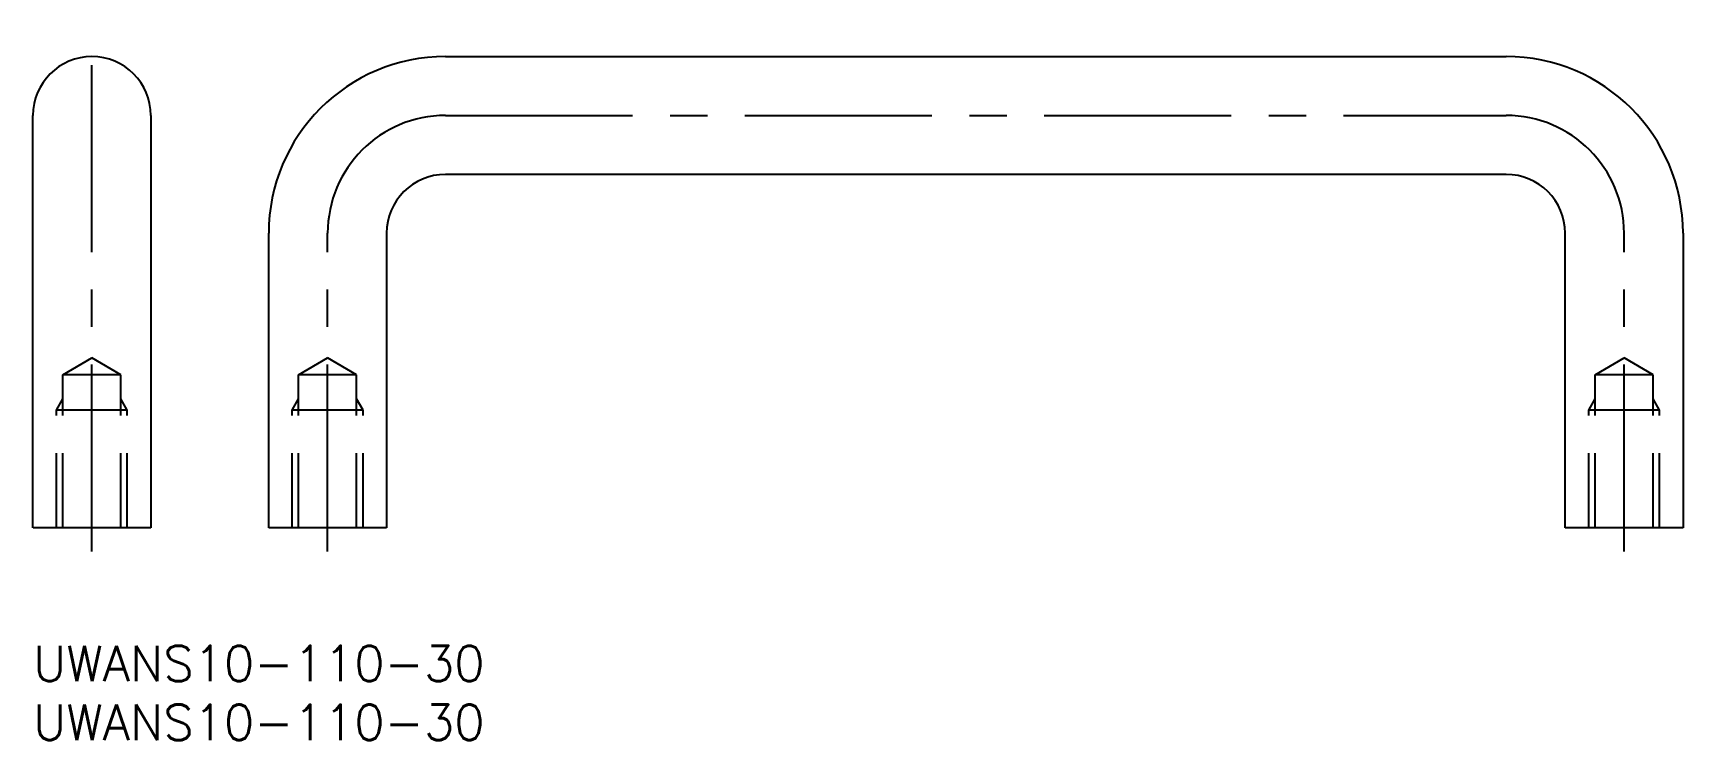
# Model space of a CAD drawing. Extents: x 0 to 140, y -8 to 52.
import ezdxf

# ---------------------------------------------------------------- set-up
doc = ezdxf.new("R2010")
doc.units = 0
doc.header["$LTSCALE"] = 0.5
doc.linetypes.add('CENTER', pattern=[50.8, 31.75, -6.35, 6.35, -6.35])
doc.linetypes.add('DASHED', pattern=[19.05, 12.7, -6.35])
for name, color, linetype in [('MSM_CENTER', 1, 'CENTER'), ('MSM_CONTINUOUS', 7, 'CONTINUOUS'), ('MSM_DASHED', 4, 'DASHED'), ('MSM_PART_NUMBER', 7, 'CONTINUOUS')]:
    doc.layers.add(name, color=color, linetype=linetype)
doc.styles.get("Standard").update_dxf_attribs({"font": 'txt.shx', "height": 3, "bigfont": 'bigfont.shx'})

# ---------------------------------------------------------------- blocks, each defined once
blk = doc.blocks.new('*U5')
at = {"layer": 'MSM_PART_NUMBER'}
blk.add_text('UWANS10-110-30', height=3, dxfattribs=at).set_placement((0, -3))
blk = doc.blocks.new('*U6')
at = {"layer": 'MSM_PART_NUMBER'}
blk.add_text('UWANS10-110-30', height=3, dxfattribs=at).set_placement((0, -8))

msp = doc.modelspace()

# ---------------------------------------------------------------- linework, layer by layer
at = {"layer": 'MSM_CENTER'}
for p, q in [((5, 8), (5, 52)), ((35, 45), (125, 45)), ((25, 8), (25, 35)), ((135, 8), (135, 35))]:
    msp.add_line(p, q, dxfattribs=at)
for centre, start, end in [((35, 35), 90, 180), ((125, 35), 0, 90)]:
    msp.add_arc(centre, 10, start, end, dxfattribs=at)
at = {"layer": 'MSM_CONTINUOUS'}
for p, q in [((35, 50), (125, 50)), ((0, 10), (0, 45)), ((10, 45), (10, 10)), ((125, 40), (35, 40)), ((20, 10), (20, 35)), ((30, 35), (30, 10)), ((130, 10), (130, 35)), ((140, 35), (140, 10)), ((10, 10), (0, 10)), ((30, 10), (20, 10)), ((140, 10), (130, 10))]:
    msp.add_line(p, q, dxfattribs=at)
for centre, radius, start, end in [((5, 45), 5, 0, 180), ((35, 35), 15, 90, 180), ((125, 35), 15, 0, 90), ((35, 35), 5, 90, 180), ((125, 35), 5, 0, 90)]:
    msp.add_arc(centre, radius, start, end, dxfattribs=at)
at = {"layer": 'MSM_DASHED'}
for p, q in [((2.54, 23), (5, 24.42)), ((7.46, 23), (5, 24.42)), ((22.54, 23), (25, 24.42)), ((27.46, 23), (25, 24.42)), ((132.54, 23), (135, 24.42)), ((137.46, 23), (135, 24.42)), ((2.54, 10), (2.54, 23)), ((7.46, 23), (2.54, 23)), ((7.46, 10), (7.46, 23)), ((22.54, 10), (22.54, 23)), ((27.46, 23), (22.54, 23)), ((27.46, 10), (27.46, 23)), ((132.54, 10), (132.54, 23)), ((137.46, 23), (132.54, 23)), ((137.46, 10), (137.46, 23)), ((2, 20), (2.54, 20.94)), ((2, 10), (2, 20)), ((8, 20), (2, 20)), ((8, 20), (7.46, 20.94)), ((8, 10), (8, 20)), ((22, 20), (22.54, 20.94)), ((22, 10), (22, 20)), ((28, 20), (22, 20)), ((28, 20), (27.46, 20.94)), ((28, 10), (28, 20)), ((132, 20), (132.54, 20.94)), ((132, 10), (132, 20)), ((138, 20), (132, 20)), ((138, 20), (137.46, 20.94)), ((138, 10), (138, 20))]:
    msp.add_line(p, q, dxfattribs=at)

# ---------------------------------------------------------------- block references
at = {"layer": 'MSM_CONTINUOUS'}
for name in ['*U5', '*U6']:
    msp.add_blockref(name, (0, 0), dxfattribs=at)

doc.saveas('drawing.dxf')
